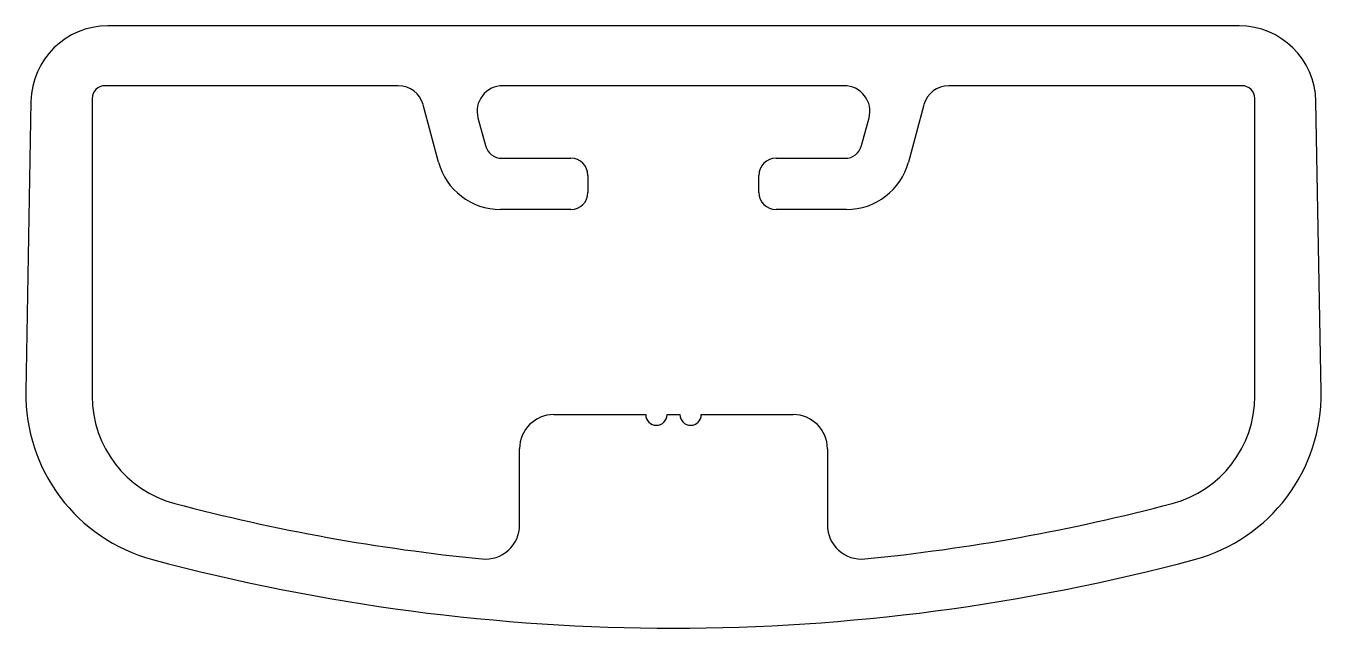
# Model space of a CAD drawing. Extents: x -717.4 to -687.1, y 545.9 to 560.
import ezdxf

# ---------------------------------------------------------------- set-up
doc = ezdxf.new("R2010")
doc.units = 0
doc.header["$LTSCALE"] = 10
doc.layers.get('0').update_dxf_attribs({"linetype": 'CONTINUOUS'})

msp = doc.modelspace()

# ---------------------------------------------------------------- linework, layer by layer
at = {"color": 7, "linetype": 'Continuous', "lineweight": 25}
for p, q in [((-689.034, 560.05), (-715.496, 560.05)), ((-708.702, 558.65), (-715.565, 558.65)), ((-698.27, 558.65), (-706.26, 558.65)), ((-688.965, 558.65), (-695.827, 558.65)), ((-717.296, 558.281), (-717.414, 551.49)), ((-715.865, 558.35), (-715.865, 551.381)), ((-707.763, 556.862), (-708.123, 558.205)), ((-696.407, 558.205), (-696.767, 556.862)), ((-688.665, 551.381), (-688.665, 558.35)), ((-687.115, 551.49), (-687.234, 558.281)), ((-706.839, 557.894), (-706.666, 557.246)), ((-697.864, 557.246), (-697.69, 557.894)), ((-706.279, 556.95), (-704.665, 556.95)), ((-699.865, 556.95), (-698.25, 556.95)), ((-704.265, 556.55), (-704.265, 556.15)), ((-700.265, 556.15), (-700.265, 556.55)), ((-704.665, 555.75), (-706.314, 555.75)), ((-698.216, 555.75), (-699.865, 555.75)), ((-705.065, 550.95), (-702.915, 550.95)), ((-702.415, 550.95), (-702.115, 550.95)), ((-701.615, 550.95), (-699.465, 550.95)), ((-705.865, 548.366), (-705.865, 550.15)), ((-698.665, 550.15), (-698.665, 548.366))]:
    msp.add_line(p, q, dxfattribs=at)
for centre, radius, start, end in [((-715.496, 558.25), 1.8, 90, 179), ((-689.034, 558.25), 1.8, 1, 90), ((-715.565, 558.35), 0.3, 90, 180), ((-708.702, 558.05), 0.6, 15, 90), ((-706.26, 558.05), 0.6, 90, 195), ((-698.27, 558.05), 0.6, 345, 90), ((-695.827, 558.05), 0.6, 90, 165), ((-688.965, 558.35), 0.3, 0, 90), ((-706.279, 557.35), 0.4, 195, 270), ((-698.25, 557.35), 0.4, 270, 345), ((-704.665, 556.55), 0.4, 0, 90), ((-699.865, 556.55), 0.4, 90, 180), ((-706.314, 557.25), 1.5, 195, 270), ((-698.216, 557.25), 1.5, 270, 345), ((-704.665, 556.15), 0.4, 270, 0), ((-699.865, 556.15), 0.4, 180, 270), ((-713.415, 551.421), 4, 179, 254.9713), ((-691.115, 551.421), 4, 285.0287, 1), ((-713.265, 551.381), 2.6, 180, 255.1782), ((-691.265, 551.381), 2.6, 284.8218, 360), ((-705.065, 550.15), 0.8, 90, 180), ((-702.665, 550.95), 0.25, 180, 360), ((-701.865, 550.95), 0.25, 180, 360), ((-699.465, 550.15), 0.8, 0, 90), ((-702.265, 592.95), 45.6, 255.1782, 264.3636), ((-702.265, 592.95), 45.6, 275.6364, 284.8218), ((-706.665, 548.366), 0.8, 264.3636, 360), ((-697.865, 548.366), 0.8, 180, 275.6364), ((-702.265, 592.95), 47, 254.9713, 285.0287)]:
    msp.add_arc(centre, radius, start, end, dxfattribs=at)

doc.saveas('drawing.dxf')
